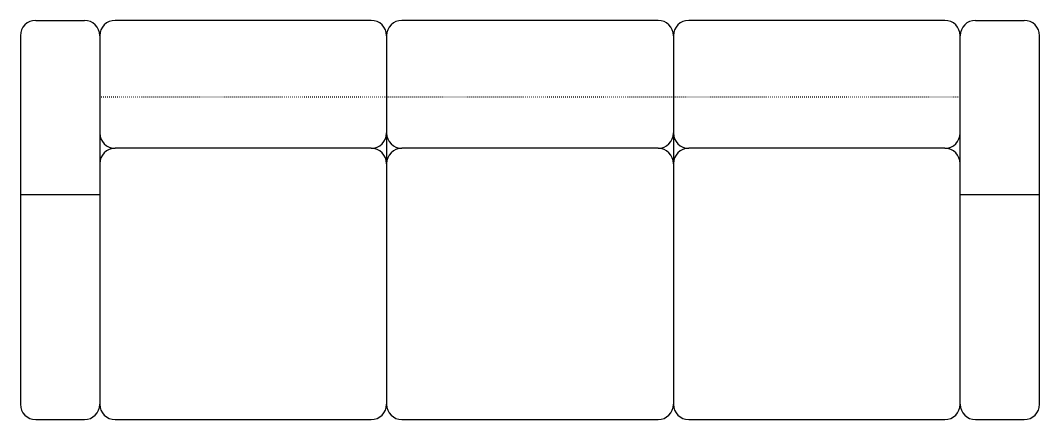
# Model space of a CAD drawing. Header units: millimetres. Extents: x -321 to 437, y 355 to 1091.
# Drawn here: x -274.7 to -95.6, y 1020.4 to 1090.6 of the extents above; entities that cross this region are included whole.
import ezdxf

# ---------------------------------------------------------------- set-up
doc = ezdxf.new("R2010")
doc.units = ezdxf.units.MM
doc.linetypes.add('DOT', pattern=[0.25, 0, -0.25])

msp = doc.modelspace()

# ---------------------------------------------------------------- linework, layer by layer
for p, q in [((-272.03, 1090.61), (-263.48, 1090.61)), ((-213.08, 1090.61), (-258.08, 1090.61)), ((-162.68, 1090.61), (-207.68, 1090.61)), ((-112.28, 1090.61), (-157.28, 1090.61)), ((-106.88, 1090.61), (-98.33, 1090.61)), ((-274.73, 1087.91), (-274.73, 1023.11)), ((-260.78, 1087.91), (-260.78, 1023.11)), ((-210.38, 1087.91), (-210.38, 1023.11)), ((-159.98, 1087.91), (-159.98, 1023.11)), ((-109.58, 1023.11), (-109.58, 1087.91)), ((-95.63, 1023.11), (-95.63, 1087.91)), ((-213.08, 1068.11), (-258.08, 1068.11)), ((-162.68, 1068.11), (-207.68, 1068.11)), ((-112.28, 1068.11), (-157.28, 1068.11)), ((-274.73, 1060.01), (-260.78, 1060.01)), ((-109.58, 1060.01), (-95.63, 1060.01)), ((-272.03, 1020.41), (-263.48, 1020.41)), ((-258.08, 1020.41), (-213.08, 1020.41)), ((-207.68, 1020.41), (-162.68, 1020.41)), ((-157.28, 1020.41), (-112.28, 1020.41)), ((-106.88, 1020.41), (-98.33, 1020.41))]:
    msp.add_line(p, q)
at = {"linetype": 'DOT'}
for p, q in [((-210.38, 1077.11), (-260.78, 1077.11)), ((-159.98, 1077.11), (-210.38, 1077.11)), ((-109.58, 1077.11), (-159.98, 1077.11))]:
    msp.add_line(p, q, dxfattribs=at)
for centre, start, end in [((-272.03, 1087.91), 90, 180), ((-263.48, 1087.91), 0, 90), ((-258.08, 1087.91), 90, 180), ((-213.08, 1087.91), 0, 90), ((-207.68, 1087.91), 90, 180), ((-162.68, 1087.91), 0, 90), ((-157.28, 1087.91), 90, 180), ((-112.28, 1087.91), 0, 90), ((-106.88, 1087.91), 90, 180), ((-98.33, 1087.91), 0, 90), ((-258.08, 1070.81), 180, 270), ((-213.08, 1070.81), 270, 0), ((-207.68, 1070.81), 180, 270), ((-162.68, 1070.81), 270, 0), ((-157.28, 1070.81), 180, 270), ((-112.28, 1070.81), 270, 0), ((-258.08, 1065.41), 90, 180), ((-213.08, 1065.41), 0, 90), ((-207.68, 1065.41), 90, 180), ((-162.68, 1065.41), 0, 90), ((-157.28, 1065.41), 90, 180), ((-112.28, 1065.41), 0, 90), ((-272.03, 1023.11), 180, 270), ((-263.48, 1023.11), 270, 0), ((-258.08, 1023.11), 180, 270), ((-213.08, 1023.11), 270, 0), ((-207.68, 1023.11), 180, 270), ((-162.68, 1023.11), 270, 0), ((-157.28, 1023.11), 180, 270), ((-112.28, 1023.11), 270, 0), ((-106.88, 1023.11), 180, 270), ((-98.33, 1023.11), 270, 0)]:
    msp.add_arc(centre, 2.7, start, end)

doc.saveas('drawing.dxf')
